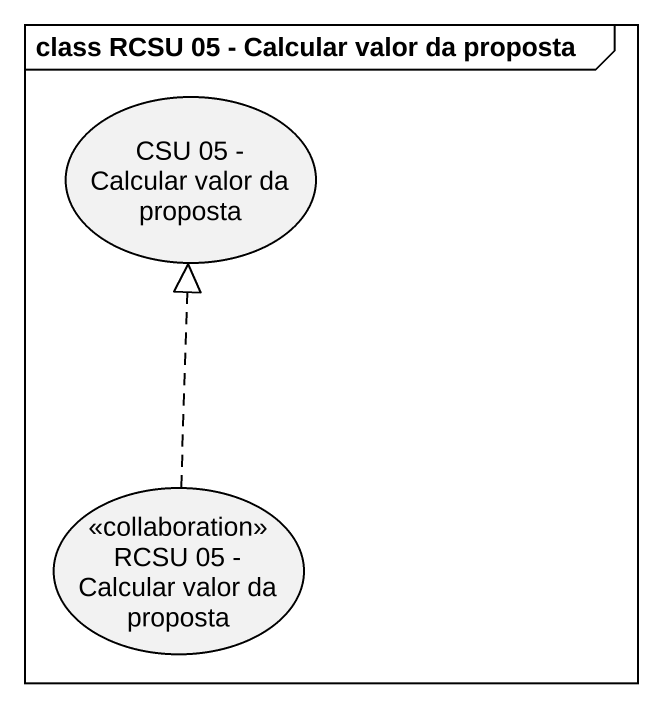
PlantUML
@startuml
mainframe class RCSU 05 - Calcular valor da proposta
usecase "CSU 05 - Calcular valor da proposta" as CSU_05_Calcular_valor_da
usecase "RCSU 05 - Calcular valor da proposta" as RCSU_05_Calcular_valor_da <<collaboration>>
RCSU_05_Calcular_valor_da .up.|> CSU_05_Calcular_valor_da
@enduml
